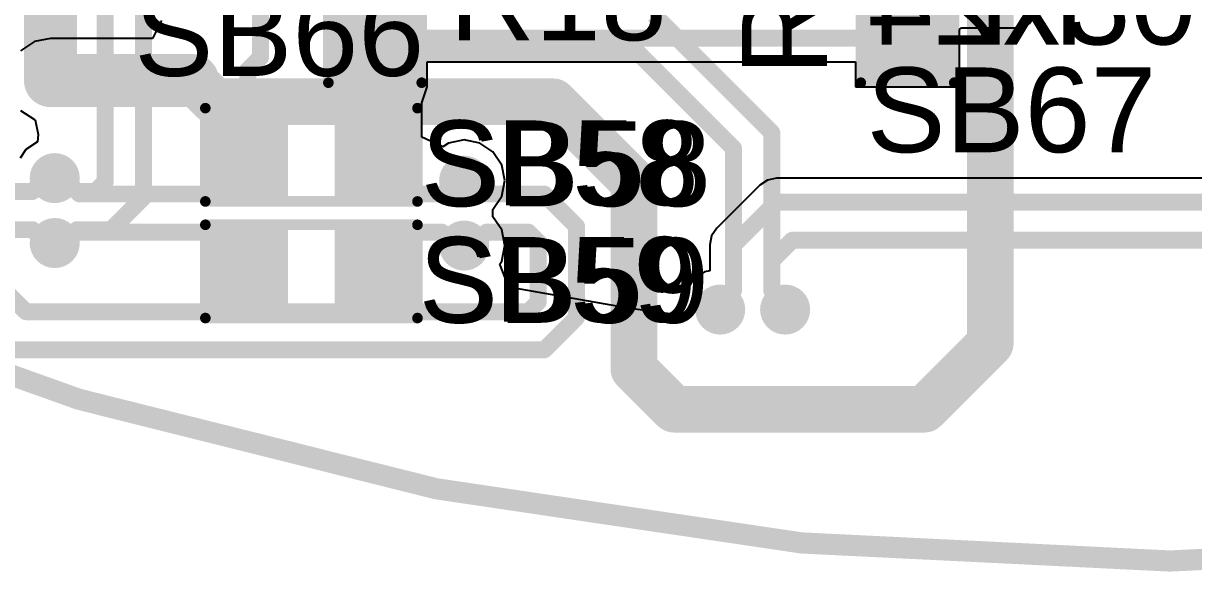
# Model space of a CAD drawing. Header units: millimetres. Extents: x -0.71 to 2.98, y -0.65 to 2.9.
# Drawn here: x 0.661 to 1.213, y -0.65 to -0.391 of the extents above; entities that cross this region are included whole.
import ezdxf

# ---------------------------------------------------------------- set-up
doc = ezdxf.new("R2010")
doc.units = ezdxf.units.MM
doc.header["$MEASUREMENT"] = 0
for name, color, linetype in [('BottomLayer', 5, 'Continuous'), ('BottomOverlay', 54, 'Continuous'), ('BottomSolder', 6, 'Continuous'), ('Mechanical2', 216, 'Continuous'), ('TopLayer', 1, 'Continuous'), ('TopOverlay', 2, 'Continuous'), ('TopPaste', 8, 'Continuous'), ('TopSolder', 216, 'Continuous'), ('ViaHoleLayer', 16, 'Continuous')]:
    doc.layers.add(name, color=color, linetype=linetype)
doc.styles.add('Arial', font='', dxfattribs={"height": 0.2})
doc.styles.get('Arial').set_extended_font_data('Arial')

# ---------------------------------------------------------------- blocks, each defined once
blk = doc.blocks.new('SOLDER_BRIDGE_78')
at = {"layer": 'TopLayer'}
for points in [[(-0.045, -0.0175), (-0.045, 0.0175), (-0.015, 0.0175), (-0.015, -0.0175)], [(0.015, -0.0175), (0.015, 0.0175), (0.045, 0.0175), (0.045, -0.0175)]]:
    blk.add_hatch(color=1, dxfattribs=at).paths.add_polyline_path(points)
at = {"layer": 'TopPaste'}
for points in [[(-0.045, -0.0175), (-0.045, 0.0175), (-0.015, 0.0175), (-0.015, -0.0175)], [(0.015, -0.0175), (0.015, 0.0175), (0.045, 0.0175), (0.045, -0.0175)]]:
    blk.add_hatch(color=8, dxfattribs=at).paths.add_polyline_path(points)
at = {"layer": 'TopSolder'}
for points in [[(-0.049, -0.0215), (-0.049, 0.0215), (-0.011, 0.0215), (-0.011, -0.0215)], [(0.011, -0.0215), (0.011, 0.0215), (0.049, 0.0215), (0.049, -0.0215)]]:
    blk.add_hatch(color=216, dxfattribs=at).paths.add_polyline_path(points)
at = {"layer": 'TopOverlay', "const_width": 0.005}
for points in [[(-0.05, -0.022), (-0.05, 0.022)], [(0.05, 0.022), (-0.05, 0.022)], [(0.05, -0.022), (0.05, 0.022)], [(0.05, -0.022), (-0.05, -0.022)]]:
    blk.add_lwpolyline(points, dxfattribs=at)
at = {"layer": 'TopOverlay', "const_width": 0.0025}
for points in [[(-0.05125, 0.022, 1), (-0.04875, 0.022, 1)], [(-0.05125, 0.022, 1), (-0.04875, 0.022, 1)], [(0.04875, 0.022, 1), (0.05125, 0.022, 1)], [(0.04875, 0.022, 1), (0.05125, 0.022, 1)], [(-0.05125, -0.022, 1), (-0.04875, -0.022, 1)], [(-0.05125, -0.022, 1), (-0.04875, -0.022, 1)], [(0.04875, -0.022, 1), (0.05125, -0.022, 1)], [(0.04875, -0.022, 1), (0.05125, -0.022, 1)]]:
    blk.add_lwpolyline(points, format="xyb", close=True, dxfattribs=at)
blk = doc.blocks.new('SOLDER_BRIDGE_79')
at = {"layer": 'TopLayer'}
for points in [[(-0.045, -0.0175), (-0.045, 0.0175), (-0.015, 0.0175), (-0.015, -0.0175)], [(0.015, -0.0175), (0.015, 0.0175), (0.045, 0.0175), (0.045, -0.0175)]]:
    blk.add_hatch(color=1, dxfattribs=at).paths.add_polyline_path(points)
at = {"layer": 'TopPaste'}
for points in [[(-0.045, -0.0175), (-0.045, 0.0175), (-0.015, 0.0175), (-0.015, -0.0175)], [(0.015, -0.0175), (0.015, 0.0175), (0.045, 0.0175), (0.045, -0.0175)]]:
    blk.add_hatch(color=8, dxfattribs=at).paths.add_polyline_path(points)
at = {"layer": 'TopSolder'}
for points in [[(-0.049, -0.0215), (-0.049, 0.0215), (-0.011, 0.0215), (-0.011, -0.0215)], [(0.011, -0.0215), (0.011, 0.0215), (0.049, 0.0215), (0.049, -0.0215)]]:
    blk.add_hatch(color=216, dxfattribs=at).paths.add_polyline_path(points)
at = {"layer": 'TopOverlay', "const_width": 0.005}
for points in [[(-0.05, -0.022), (-0.05, 0.022)], [(0.05, 0.022), (-0.05, 0.022)], [(0.05, -0.022), (0.05, 0.022)], [(0.05, -0.022), (-0.05, -0.022)]]:
    blk.add_lwpolyline(points, dxfattribs=at)
at = {"layer": 'TopOverlay', "const_width": 0.0025}
for points in [[(-0.05125, 0.022, 1), (-0.04875, 0.022, 1)], [(-0.05125, 0.022, 1), (-0.04875, 0.022, 1)], [(0.04875, 0.022, 1), (0.05125, 0.022, 1)], [(0.04875, 0.022, 1), (0.05125, 0.022, 1)], [(-0.05125, -0.022, 1), (-0.04875, -0.022, 1)], [(-0.05125, -0.022, 1), (-0.04875, -0.022, 1)], [(0.04875, -0.022, 1), (0.05125, -0.022, 1)], [(0.04875, -0.022, 1), (0.05125, -0.022, 1)]]:
    blk.add_lwpolyline(points, format="xyb", close=True, dxfattribs=at)
blk = doc.blocks.new('SOLDER_BRIDGE_86')
at = {"layer": 'TopLayer'}
for points in [[(-0.045, -0.0175), (-0.045, 0.0175), (-0.015, 0.0175), (-0.015, -0.0175)], [(0.015, -0.0175), (0.015, 0.0175), (0.045, 0.0175), (0.045, -0.0175)]]:
    blk.add_hatch(color=1, dxfattribs=at).paths.add_polyline_path(points)
at = {"layer": 'TopPaste'}
for points in [[(-0.045, -0.0175), (-0.045, 0.0175), (-0.015, 0.0175), (-0.015, -0.0175)], [(0.015, -0.0175), (0.015, 0.0175), (0.045, 0.0175), (0.045, -0.0175)]]:
    blk.add_hatch(color=8, dxfattribs=at).paths.add_polyline_path(points)
at = {"layer": 'TopSolder'}
for points in [[(-0.049, -0.0215), (-0.049, 0.0215), (-0.011, 0.0215), (-0.011, -0.0215)], [(0.011, -0.0215), (0.011, 0.0215), (0.049, 0.0215), (0.049, -0.0215)]]:
    blk.add_hatch(color=216, dxfattribs=at).paths.add_polyline_path(points)
at = {"layer": 'TopOverlay', "const_width": 0.005}
for points in [[(-0.05, -0.022), (-0.05, 0.022)], [(-0.05, 0.022), (0.05, 0.022)], [(0.05, -0.022), (0.05, 0.022)], [(-0.05, -0.022), (0.05, -0.022)]]:
    blk.add_lwpolyline(points, dxfattribs=at)
at = {"layer": 'TopOverlay', "const_width": 0.0025}
for points in [[(-0.05125, 0.022, 1), (-0.04875, 0.022, 1)], [(-0.05125, 0.022, 1), (-0.04875, 0.022, 1)], [(0.04875, 0.022, 1), (0.05125, 0.022, 1)], [(0.04875, 0.022, 1), (0.05125, 0.022, 1)], [(-0.05125, -0.022, 1), (-0.04875, -0.022, 1)], [(-0.05125, -0.022, 1), (-0.04875, -0.022, 1)], [(0.04875, -0.022, 1), (0.05125, -0.022, 1)], [(0.04875, -0.022, 1), (0.05125, -0.022, 1)]]:
    blk.add_lwpolyline(points, format="xyb", close=True, dxfattribs=at)
at = {"layer": 'TopOverlay'}
blk.add_text('SB59', height=0.04, dxfattribs=at).set_placement((0.05071, -0.02378))
blk = doc.blocks.new('SOLDER_BRIDGE_87')
at = {"layer": 'TopLayer'}
for points in [[(-0.045, -0.0175), (-0.045, 0.0175), (-0.015, 0.0175), (-0.015, -0.0175)], [(0.015, -0.0175), (0.015, 0.0175), (0.045, 0.0175), (0.045, -0.0175)]]:
    blk.add_hatch(color=1, dxfattribs=at).paths.add_polyline_path(points)
at = {"layer": 'TopPaste'}
for points in [[(-0.045, -0.0175), (-0.045, 0.0175), (-0.015, 0.0175), (-0.015, -0.0175)], [(0.015, -0.0175), (0.015, 0.0175), (0.045, 0.0175), (0.045, -0.0175)]]:
    blk.add_hatch(color=8, dxfattribs=at).paths.add_polyline_path(points)
at = {"layer": 'TopSolder'}
for points in [[(-0.049, -0.0215), (-0.049, 0.0215), (-0.011, 0.0215), (-0.011, -0.0215)], [(0.011, -0.0215), (0.011, 0.0215), (0.049, 0.0215), (0.049, -0.0215)]]:
    blk.add_hatch(color=216, dxfattribs=at).paths.add_polyline_path(points)
at = {"layer": 'TopOverlay', "const_width": 0.005}
for points in [[(-0.05, -0.022), (-0.05, 0.022)], [(-0.05, 0.022), (0.05, 0.022)], [(0.05, -0.022), (0.05, 0.022)], [(-0.05, -0.022), (0.05, -0.022)]]:
    blk.add_lwpolyline(points, dxfattribs=at)
at = {"layer": 'TopOverlay', "const_width": 0.0025}
for points in [[(-0.05125, 0.022, 1), (-0.04875, 0.022, 1)], [(-0.05125, 0.022, 1), (-0.04875, 0.022, 1)], [(0.04875, 0.022, 1), (0.05125, 0.022, 1)], [(0.04875, 0.022, 1), (0.05125, 0.022, 1)], [(-0.05125, -0.022, 1), (-0.04875, -0.022, 1)], [(-0.05125, -0.022, 1), (-0.04875, -0.022, 1)], [(0.04875, -0.022, 1), (0.05125, -0.022, 1)], [(0.04875, -0.022, 1), (0.05125, -0.022, 1)]]:
    blk.add_lwpolyline(points, format="xyb", close=True, dxfattribs=at)
at = {"layer": 'TopOverlay'}
blk.add_text('SB58', height=0.04, dxfattribs=at).set_placement((0.051673, -0.023779))

msp = doc.modelspace()

# ---------------------------------------------------------------- hatches: boundary and pattern name
at = {"layer": 'BottomLayer'}
h = msp.add_hatch(color=5, dxfattribs=at)
edge = h.paths.add_edge_path()
edge.add_arc((0.674, -0.418), 0.01181, 0, 360)
h = msp.add_hatch(color=5, dxfattribs=at)
edge = h.paths.add_edge_path()
edge.add_arc((0.741, -0.418), 0.01181, 0, 360)
h = msp.add_hatch(color=5, dxfattribs=at)
edge = h.paths.add_edge_path()
edge.add_arc((0.676, -0.464), 0.01181, 0, 360)
h = msp.add_hatch(color=5, dxfattribs=at)
edge = h.paths.add_edge_path()
edge.add_arc((0.869, -0.46519), 0.01181, 0, 360)
h = msp.add_hatch(color=5, dxfattribs=at)
edge = h.paths.add_edge_path()
edge.add_arc((0.676, -0.49462), 0.01181, 0, 360)
h = msp.add_hatch(color=5, dxfattribs=at)
edge = h.paths.add_edge_path()
edge.add_arc((0.869, -0.49581), 0.01181, 0, 360)
h = msp.add_hatch(color=5, dxfattribs=at)
edge = h.paths.add_edge_path()
edge.add_arc((0.98969, -0.526), 0.01181, 0, 360)
h = msp.add_hatch(color=5, dxfattribs=at)
edge = h.paths.add_edge_path()
edge.add_arc((1.02031, -0.526), 0.01181, 0, 360)
at = {"layer": 'BottomSolder'}
h = msp.add_hatch(color=6, dxfattribs=at)
edge = h.paths.add_edge_path()
edge.add_arc((0.674, -0.418), 0.00791, 0, 360)
h = msp.add_hatch(color=6, dxfattribs=at)
edge = h.paths.add_edge_path()
edge.add_arc((0.741, -0.418), 0.00791, 0, 360)
h = msp.add_hatch(color=6, dxfattribs=at)
edge = h.paths.add_edge_path()
edge.add_arc((0.676, -0.464), 0.00791, 0, 360)
h = msp.add_hatch(color=6, dxfattribs=at)
edge = h.paths.add_edge_path()
edge.add_arc((0.869, -0.46519), 0.00791, 0, 360)
h = msp.add_hatch(color=6, dxfattribs=at)
edge = h.paths.add_edge_path()
edge.add_arc((0.676, -0.49462), 0.00791, 0, 360)
h = msp.add_hatch(color=6, dxfattribs=at)
edge = h.paths.add_edge_path()
edge.add_arc((0.869, -0.49581), 0.00791, 0, 360)
h = msp.add_hatch(color=6, dxfattribs=at)
edge = h.paths.add_edge_path()
edge.add_arc((0.98969, -0.526), 0.00791, 0, 360)
h = msp.add_hatch(color=6, dxfattribs=at)
edge = h.paths.add_edge_path()
edge.add_arc((1.02031, -0.526), 0.00791, 0, 360)
at = {"layer": 'TopLayer'}
h = msp.add_hatch(color=1, dxfattribs=at)
edge = h.paths.add_edge_path()
edge.add_arc((0.674, -0.418), 0.01181, 0, 360)
h = msp.add_hatch(color=1, dxfattribs=at)
edge = h.paths.add_edge_path()
edge.add_arc((0.741, -0.418), 0.01181, 0, 360)
h = msp.add_hatch(color=1, dxfattribs=at)
edge = h.paths.add_edge_path()
edge.add_arc((0.676, -0.464), 0.01181, 0, 360)
h = msp.add_hatch(color=1, dxfattribs=at)
edge = h.paths.add_edge_path()
edge.add_arc((0.869, -0.46519), 0.01181, 0, 360)
h = msp.add_hatch(color=1, dxfattribs=at)
edge = h.paths.add_edge_path()
edge.add_arc((0.676, -0.49462), 0.01181, 0, 360)
h = msp.add_hatch(color=1, dxfattribs=at)
edge = h.paths.add_edge_path()
edge.add_arc((0.869, -0.49581), 0.01181, 0, 360)
h = msp.add_hatch(color=1, dxfattribs=at)
edge = h.paths.add_edge_path()
edge.add_arc((0.98969, -0.526), 0.01181, 0, 360)
h = msp.add_hatch(color=1, dxfattribs=at)
edge = h.paths.add_edge_path()
edge.add_arc((1.02031, -0.526), 0.01181, 0, 360)
at = {"layer": 'TopSolder'}
h = msp.add_hatch(color=216, dxfattribs=at)
edge = h.paths.add_edge_path()
edge.add_arc((0.674, -0.418), 0.00791, 0, 360)
h = msp.add_hatch(color=216, dxfattribs=at)
edge = h.paths.add_edge_path()
edge.add_arc((0.741, -0.418), 0.00791, 0, 360)
h = msp.add_hatch(color=216, dxfattribs=at)
edge = h.paths.add_edge_path()
edge.add_arc((0.676, -0.464), 0.00791, 0, 360)
h = msp.add_hatch(color=216, dxfattribs=at)
edge = h.paths.add_edge_path()
edge.add_arc((0.869, -0.46519), 0.00791, 0, 360)
h = msp.add_hatch(color=216, dxfattribs=at)
edge = h.paths.add_edge_path()
edge.add_arc((0.676, -0.49462), 0.00791, 0, 360)
h = msp.add_hatch(color=216, dxfattribs=at)
edge = h.paths.add_edge_path()
edge.add_arc((0.869, -0.49581), 0.00791, 0, 360)
h = msp.add_hatch(color=216, dxfattribs=at)
edge = h.paths.add_edge_path()
edge.add_arc((0.98969, -0.526), 0.00791, 0, 360)
h = msp.add_hatch(color=216, dxfattribs=at)
edge = h.paths.add_edge_path()
edge.add_arc((1.02031, -0.526), 0.00791, 0, 360)
at = {"layer": 'ViaHoleLayer'}
h = msp.add_hatch(color=16, dxfattribs=at)
edge = h.paths.add_edge_path()
edge.add_arc((0.674, -0.418), 0.00591, 0, 360)
h = msp.add_hatch(color=16, dxfattribs=at)
edge = h.paths.add_edge_path()
edge.add_arc((0.741, -0.418), 0.00591, 0, 360)
h = msp.add_hatch(color=16, dxfattribs=at)
edge = h.paths.add_edge_path()
edge.add_arc((0.676, -0.464), 0.00591, 0, 360)
h = msp.add_hatch(color=16, dxfattribs=at)
edge = h.paths.add_edge_path()
edge.add_arc((0.869, -0.46519), 0.00591, 0, 360)
h = msp.add_hatch(color=16, dxfattribs=at)
edge = h.paths.add_edge_path()
edge.add_arc((0.676, -0.49462), 0.00591, 0, 360)
h = msp.add_hatch(color=16, dxfattribs=at)
edge = h.paths.add_edge_path()
edge.add_arc((0.869, -0.49581), 0.00591, 0, 360)
h = msp.add_hatch(color=16, dxfattribs=at)
edge = h.paths.add_edge_path()
edge.add_arc((0.98969, -0.526), 0.00591, 0, 360)
h = msp.add_hatch(color=16, dxfattribs=at)
edge = h.paths.add_edge_path()
edge.add_arc((1.02031, -0.526), 0.00591, 0, 360)

# ---------------------------------------------------------------- linework, layer by layer
at = {"layer": 'BottomLayer'}
for points, const_width in [([(0.69981, -0.46562), (0.69981, -0.15773)], 0.008), ([(0.71781, -0.47308), (0.71781, -0.16519)], 0.008), ([(0.674, -0.418), (0.674, -0.20244)], 0.025), ([(1.117, -0.542), (1.117, -0.371)], 0.022), ([(0.797, -0.37), (0.832, -0.405)], 0.008), ([(0.52146, -0.386), (0.66246, -0.527)], 0.008), ([(0.95846, -0.387), (1.014, -0.44254)], 0.008), ([(0.832, -0.405), (0.951, -0.405)], 0.008), ([(0.951, -0.405), (0.996, -0.45)], 0.008), ([(0.741, -0.418), (0.74144, -0.418)], 0.022), ([(0.74144, -0.418), (0.75144, -0.428)], 0.022), ([(0.75144, -0.428), (0.911, -0.428)], 0.022), ([(0.911, -0.428), (0.949, -0.466)], 0.022), ([(1.014, -0.517), (1.014, -0.44254)], 0.008), ([(0.996, -0.517), (0.996, -0.45)], 0.008), ([(0.949, -0.554), (0.949, -0.466)], 0.022), ([(0.676, -0.464), (0.68023, -0.464)], 0.008), ([(0.68023, -0.464), (0.68654, -0.47031)], 0.008), ([(0.69512, -0.47031), (0.69981, -0.46562)], 0.008), ([(0.869, -0.46519), (0.87323, -0.46519)], 0.008), ([(0.87323, -0.46519), (0.87954, -0.4715)], 0.008), ([(0.68654, -0.47031), (0.69512, -0.47031)], 0.008), ([(0.87954, -0.4715), (0.90673, -0.4715)], 0.008), ([(0.90673, -0.4715), (0.92196, -0.48673)], 0.008), ([(0.70258, -0.48831), (0.71781, -0.47308)], 0.008), ([(0.68023, -0.49462), (0.68654, -0.48831)], 0.008), ([(0.68654, -0.48831), (0.70258, -0.48831)], 0.008), ([(0.92196, -0.52977), (0.92196, -0.48673)], 0.008), ([(0.676, -0.49462), (0.68023, -0.49462)], 0.008), ([(0.87323, -0.49581), (0.87954, -0.4895)], 0.008), ([(0.87954, -0.4895), (0.89927, -0.4895)], 0.008), ([(0.89927, -0.4895), (0.90396, -0.49419)], 0.008), ([(0.90396, -0.52231), (0.90396, -0.49419)], 0.008), ([(0.869, -0.49581), (0.87323, -0.49581)], 0.008), ([(0.98969, -0.52331), (0.996, -0.517)], 0.008), ([(1.014, -0.517), (1.02031, -0.52331)], 0.008), ([(0.89927, -0.527), (0.90396, -0.52231)], 0.008), ([(0.66246, -0.527), (0.89927, -0.527)], 0.008), ([(0.98969, -0.526), (0.98969, -0.52331)], 0.008), ([(1.02031, -0.526), (1.02031, -0.52331)], 0.008), ([(0.90673, -0.545), (0.92196, -0.52977)], 0.008), ([(1.086, -0.573), (1.117, -0.542)], 0.022), ([(0.655, -0.545), (0.90673, -0.545)], 0.008), ([(0.949, -0.554), (0.968, -0.573)], 0.022), ([(0.968, -0.573), (1.086, -0.573)], 0.022)]:
    msp.add_lwpolyline(points, dxfattribs=dict(at, const_width=const_width))
for points, const_width in [([(0.83, -0.405, 1), (0.834, -0.405, 1)], 0.004), ([(0.83, -0.405, 1), (0.834, -0.405, 1)], 0.004), ([(0.949, -0.405, 1), (0.953, -0.405, 1)], 0.004), ([(0.949, -0.405, 1), (0.953, -0.405, 1)], 0.004), ([(0.66775, -0.418, 1), (0.68025, -0.418, 1)], 0.0125), ([(0.7355, -0.418, 1), (0.7465, -0.418, 1)], 0.011), ([(0.73594, -0.418, 1), (0.74694, -0.418, 1)], 0.011), ([(0.73594, -0.418, 1), (0.74694, -0.418, 1)], 0.011), ([(0.74594, -0.428, 1), (0.75694, -0.428, 1)], 0.011), ([(0.74594, -0.428, 1), (0.75694, -0.428, 1)], 0.011), ([(0.9055, -0.428, 1), (0.9165, -0.428, 1)], 0.011), ([(0.9055, -0.428, 1), (0.9165, -0.428, 1)], 0.011), ([(1.012, -0.44254, 1), (1.016, -0.44254, 1)], 0.004), ([(1.012, -0.44254, 1), (1.016, -0.44254, 1)], 0.004), ([(0.994, -0.45, 1), (0.998, -0.45, 1)], 0.004), ([(0.994, -0.45, 1), (0.998, -0.45, 1)], 0.004), ([(0.9435, -0.466, 1), (0.9545, -0.466, 1)], 0.011), ([(0.9435, -0.466, 1), (0.9545, -0.466, 1)], 0.011), ([(0.674, -0.464, 1), (0.678, -0.464, 1)], 0.004), ([(0.67823, -0.464, 1), (0.68223, -0.464, 1)], 0.004), ([(0.67823, -0.464, 1), (0.68223, -0.464, 1)], 0.004), ([(0.69781, -0.46562, 1), (0.70181, -0.46562, 1)], 0.004), ([(0.69781, -0.46562, 1), (0.70181, -0.46562, 1)], 0.004), ([(0.867, -0.46519, 1), (0.871, -0.46519, 1)], 0.004), ([(0.87123, -0.46519, 1), (0.87523, -0.46519, 1)], 0.004), ([(0.87123, -0.46519, 1), (0.87523, -0.46519, 1)], 0.004), ([(0.68454, -0.47031, 1), (0.68854, -0.47031, 1)], 0.004), ([(0.68454, -0.47031, 1), (0.68854, -0.47031, 1)], 0.004), ([(0.69312, -0.47031, 1), (0.69712, -0.47031, 1)], 0.004), ([(0.69312, -0.47031, 1), (0.69712, -0.47031, 1)], 0.004), ([(0.87754, -0.4715, 1), (0.88154, -0.4715, 1)], 0.004), ([(0.87754, -0.4715, 1), (0.88154, -0.4715, 1)], 0.004), ([(0.90473, -0.4715, 1), (0.90873, -0.4715, 1)], 0.004), ([(0.90473, -0.4715, 1), (0.90873, -0.4715, 1)], 0.004), ([(0.71581, -0.47308, 1), (0.71981, -0.47308, 1)], 0.004), ([(0.71581, -0.47308, 1), (0.71981, -0.47308, 1)], 0.004), ([(0.68454, -0.48831, 1), (0.68854, -0.48831, 1)], 0.004), ([(0.68454, -0.48831, 1), (0.68854, -0.48831, 1)], 0.004), ([(0.70058, -0.48831, 1), (0.70458, -0.48831, 1)], 0.004), ([(0.70058, -0.48831, 1), (0.70458, -0.48831, 1)], 0.004), ([(0.91996, -0.48673, 1), (0.92396, -0.48673, 1)], 0.004), ([(0.91996, -0.48673, 1), (0.92396, -0.48673, 1)], 0.004), ([(0.674, -0.49462, 1), (0.678, -0.49462, 1)], 0.004), ([(0.67823, -0.49462, 1), (0.68223, -0.49462, 1)], 0.004), ([(0.67823, -0.49462, 1), (0.68223, -0.49462, 1)], 0.004), ([(0.87754, -0.4895, 1), (0.88154, -0.4895, 1)], 0.004), ([(0.87754, -0.4895, 1), (0.88154, -0.4895, 1)], 0.004), ([(0.89727, -0.4895, 1), (0.90127, -0.4895, 1)], 0.004), ([(0.89727, -0.4895, 1), (0.90127, -0.4895, 1)], 0.004), ([(0.90196, -0.49419, 1), (0.90596, -0.49419, 1)], 0.004), ([(0.90196, -0.49419, 1), (0.90596, -0.49419, 1)], 0.004), ([(0.867, -0.49581, 1), (0.871, -0.49581, 1)], 0.004), ([(0.87123, -0.49581, 1), (0.87523, -0.49581, 1)], 0.004), ([(0.87123, -0.49581, 1), (0.87523, -0.49581, 1)], 0.004), ([(0.994, -0.517, 1), (0.998, -0.517, 1)], 0.004), ([(0.994, -0.517, 1), (0.998, -0.517, 1)], 0.004), ([(1.012, -0.517, 1), (1.016, -0.517, 1)], 0.004), ([(1.012, -0.517, 1), (1.016, -0.517, 1)], 0.004), ([(0.90196, -0.52231, 1), (0.90596, -0.52231, 1)], 0.004), ([(0.90196, -0.52231, 1), (0.90596, -0.52231, 1)], 0.004), ([(0.66046, -0.527, 1), (0.66446, -0.527, 1)], 0.004), ([(0.66046, -0.527, 1), (0.66446, -0.527, 1)], 0.004), ([(0.89727, -0.527, 1), (0.90127, -0.527, 1)], 0.004), ([(0.89727, -0.527, 1), (0.90127, -0.527, 1)], 0.004), ([(0.98769, -0.52331, 1), (0.99169, -0.52331, 1)], 0.004), ([(0.98769, -0.52331, 1), (0.99169, -0.52331, 1)], 0.004), ([(0.98769, -0.526, 1), (0.99169, -0.526, 1)], 0.004), ([(1.01831, -0.52331, 1), (1.02231, -0.52331, 1)], 0.004), ([(1.01831, -0.52331, 1), (1.02231, -0.52331, 1)], 0.004), ([(1.01831, -0.526, 1), (1.02231, -0.526, 1)], 0.004), ([(0.91996, -0.52977, 1), (0.92396, -0.52977, 1)], 0.004), ([(0.91996, -0.52977, 1), (0.92396, -0.52977, 1)], 0.004), ([(1.1115, -0.542, 1), (1.1225, -0.542, 1)], 0.011), ([(1.1115, -0.542, 1), (1.1225, -0.542, 1)], 0.011), ([(0.90473, -0.545, 1), (0.90873, -0.545, 1)], 0.004), ([(0.90473, -0.545, 1), (0.90873, -0.545, 1)], 0.004), ([(0.9435, -0.554, 1), (0.9545, -0.554, 1)], 0.011), ([(0.9435, -0.554, 1), (0.9545, -0.554, 1)], 0.011), ([(0.9625, -0.573, 1), (0.9735, -0.573, 1)], 0.011), ([(0.9625, -0.573, 1), (0.9735, -0.573, 1)], 0.011), ([(1.0805, -0.573, 1), (1.0915, -0.573, 1)], 0.011), ([(1.0805, -0.573, 1), (1.0915, -0.573, 1)], 0.011)]:
    msp.add_lwpolyline(points, format="xyb", close=True, dxfattribs=dict(at, const_width=const_width))
at = {"layer": 'Mechanical2', "const_width": 0.01}
msp.add_lwpolyline([(2.97335, 1.12706, 1), (-0.56996, 1.12706, 1)], format="xyb", close=True, dxfattribs=at)
at = {"layer": 'TopLayer'}
for p, q in [((0.72639, -0.38959), (0.72213, -0.39812)), ((1.13317, -0.39259), (1.13548, -0.39105)), ((1.13548, -0.39105), (1.13703, -0.38873)), ((1.1025, -0.39391), (1.10344, -0.39314)), ((1.1025, -0.421), (1.1025, -0.39391)), ((1.10344, -0.39314), (1.13044, -0.39314)), ((1.13044, -0.39314), (1.13317, -0.39259)), ((0.66639, -0.39963), (0.65994, -0.40394)), ((0.674, -0.39812), (0.66639, -0.39963)), ((0.72213, -0.39812), (0.674, -0.39812)), ((0.8515, -0.41954), (0.8515, -0.40922)), ((0.8515, -0.40922), (1.0535, -0.40922)), ((1.0535, -0.40922), (1.0535, -0.421)), ((0.849, -0.4285), (0.8515, -0.421)), ((0.8515, -0.421), (0.8515, -0.41954)), ((0.8515, -0.421), (0.8515, -0.421)), ((1.0535, -0.421), (1.1025, -0.421)), ((0.849, -0.44463), (0.849, -0.4285)), ((0.849, -0.4285), (0.849, -0.4285)), ((0.65994, -0.43206), (0.66639, -0.43637)), ((0.66639, -0.43637), (0.66681, -0.43645)), ((0.66681, -0.43645), (0.66813, -0.44347)), ((0.66813, -0.44347), (0.66781, -0.44685)), ((0.859, -0.44925), (0.849, -0.44463)), ((0.869, -0.44601), (0.86166, -0.44747)), ((0.87634, -0.44747), (0.869, -0.44601)), ((0.66244, -0.45044), (0.65966, -0.45459)), ((0.66781, -0.44685), (0.66244, -0.45044)), ((0.86166, -0.44747), (0.859, -0.44925)), ((0.88256, -0.45163), (0.87634, -0.44747)), ((0.88672, -0.45785), (0.88256, -0.45163)), ((0.88818, -0.46519), (0.88672, -0.45785)), ((0.88672, -0.47253), (0.88818, -0.46519)), ((1.00832, -0.46736), (0.98807, -0.48761)), ((1.01196, -0.46493), (1.00832, -0.46736)), ((1.00832, -0.46736), (1.00832, -0.46736)), ((1.01625, -0.46408), (1.01196, -0.46493)), ((1.581, -0.46408), (1.01625, -0.46408)), ((0.88256, -0.47875), (0.88672, -0.47253)), ((0.88256, -0.48225), (0.88256, -0.47875)), ((0.88672, -0.48847), (0.88256, -0.48225)), ((0.88818, -0.49581), (0.88672, -0.48847)), ((0.98807, -0.48761), (0.98564, -0.49125)), ((0.88672, -0.50315), (0.88818, -0.49581)), ((0.98564, -0.49125), (0.98478, -0.49554)), ((0.98478, -0.49554), (0.98478, -0.49554)), ((0.98478, -0.49554), (0.98478, -0.5078)), ((0.8858, -0.50453), (0.88672, -0.50315)), ((0.89011, -0.51544), (0.8858, -0.50453)), ((0.97613, -0.51244), (0.97197, -0.51866)), ((0.98235, -0.50828), (0.97613, -0.51244)), ((0.98478, -0.5078), (0.98235, -0.50828)), ((0.94733, -0.52553), (0.89011, -0.51544)), ((0.97197, -0.51866), (0.97051, -0.526)), ((0.96836, -0.5283), (0.94733, -0.52553)), ((0.97051, -0.526), (0.96836, -0.5283))]:
    msp.add_line(p, q, dxfattribs=at)
for points, const_width in [([(0.773, -0.407), (0.773, -0.2945)], 0.008), ([(0.827, -0.398), (1.077, -0.398)], 0.008), ([(0.827, -0.453), (0.827, -0.399)], 0.008), ([(0.674, -0.418), (0.741, -0.418)], 0.025), ([(0.767, -0.413), (0.773, -0.407)], 0.008), ([(0.767, -0.453), (0.767, -0.413)], 0.008), ([(0.756, -0.464), (0.767, -0.453)], 0.008), ([(0.827, -0.453), (0.838, -0.464)], 0.008), ([(0.66546, -0.47031), (0.67177, -0.464)], 0.008), ([(0.67177, -0.464), (0.676, -0.464)], 0.008), ([(0.68338, -0.46716), (0.68773, -0.4715)], 0.008), ([(0.75131, -0.4715), (0.756, -0.46681)], 0.008), ([(0.756, -0.46681), (0.756, -0.464)], 0.008), ([(0.838, -0.46681), (0.838, -0.464)], 0.008), ([(0.838, -0.46681), (0.84269, -0.4715)], 0.008), ([(0.51477, -0.47031), (0.66546, -0.47031)], 0.008), ([(0.68773, -0.4715), (0.75131, -0.4715)], 0.008), ([(0.84269, -0.4715), (0.85846, -0.4715)], 0.008), ([(0.996, -0.49554), (1.01625, -0.47529)], 0.008), ([(1.01625, -0.47529), (1.58731, -0.47529)], 0.008), ([(0.50731, -0.48831), (0.66546, -0.48831)], 0.008), ([(0.66546, -0.48831), (0.67177, -0.49462)], 0.008), ([(0.67177, -0.49462), (0.676, -0.49462)], 0.008), ([(0.68338, -0.4895), (0.75131, -0.4895)], 0.008), ([(0.75131, -0.4895), (0.756, -0.49419)], 0.008), ([(0.756, -0.497), (0.756, -0.49419)], 0.008), ([(0.838, -0.49419), (0.84269, -0.4895)], 0.008), ([(0.838, -0.497), (0.838, -0.49419)], 0.008), ([(0.84269, -0.4895), (0.85846, -0.4895)], 0.008), ([(1.014, -0.503), (1.02371, -0.49329)], 0.008), ([(1.02371, -0.49329), (1.58631, -0.49329)], 0.008), ([(0.756, -0.497), (0.767, -0.508)], 0.008), ([(0.827, -0.508), (0.838, -0.497)], 0.008), ([(0.996, -0.51546), (0.996, -0.49554)], 0.008), ([(1.014, -0.51546), (1.014, -0.503)], 0.008)]:
    msp.add_lwpolyline(points, dxfattribs=dict(at, const_width=const_width))
for points, const_width in [([(0.825, -0.398, 1), (0.829, -0.398, 1)], 0.004), ([(0.825, -0.399, 1), (0.829, -0.399, 1)], 0.004), ([(1.075, -0.398, 1), (1.079, -0.398, 1)], 0.004), ([(0.66775, -0.418, 1), (0.68025, -0.418, 1)], 0.0125), ([(0.73475, -0.418, 1), (0.74725, -0.418, 1)], 0.0125), ([(0.771, -0.407, 1), (0.775, -0.407, 1)], 0.004), ([(0.771, -0.407, 1), (0.775, -0.407, 1)], 0.004), ([(0.765, -0.413, 1), (0.769, -0.413, 1)], 0.004), ([(0.765, -0.413, 1), (0.769, -0.413, 1)], 0.004), ([(0.765, -0.453, 1), (0.769, -0.453, 1)], 0.004), ([(0.765, -0.453, 1), (0.769, -0.453, 1)], 0.004), ([(0.825, -0.453, 1), (0.829, -0.453, 1)], 0.004), ([(0.825, -0.453, 1), (0.829, -0.453, 1)], 0.004), ([(0.66977, -0.464, 1), (0.67377, -0.464, 1)], 0.004), ([(0.66977, -0.464, 1), (0.67377, -0.464, 1)], 0.004), ([(0.674, -0.464, 1), (0.678, -0.464, 1)], 0.004), ([(0.68138, -0.46716, 1), (0.68538, -0.46716, 1)], 0.004), ([(0.754, -0.464, 1), (0.758, -0.464, 1)], 0.004), ([(0.754, -0.464, 1), (0.758, -0.464, 1)], 0.004), ([(0.754, -0.46681, 1), (0.758, -0.46681, 1)], 0.004), ([(0.754, -0.46681, 1), (0.758, -0.46681, 1)], 0.004), ([(0.836, -0.464, 1), (0.84, -0.464, 1)], 0.004), ([(0.836, -0.464, 1), (0.84, -0.464, 1)], 0.004), ([(0.836, -0.46681, 1), (0.84, -0.46681, 1)], 0.004), ([(0.836, -0.46681, 1), (0.84, -0.46681, 1)], 0.004), ([(0.66346, -0.47031, 1), (0.66746, -0.47031, 1)], 0.004), ([(0.66346, -0.47031, 1), (0.66746, -0.47031, 1)], 0.004), ([(0.68573, -0.4715, 1), (0.68973, -0.4715, 1)], 0.004), ([(0.68573, -0.4715, 1), (0.68973, -0.4715, 1)], 0.004), ([(0.74931, -0.4715, 1), (0.75331, -0.4715, 1)], 0.004), ([(0.74931, -0.4715, 1), (0.75331, -0.4715, 1)], 0.004), ([(0.84069, -0.4715, 1), (0.84469, -0.4715, 1)], 0.004), ([(0.84069, -0.4715, 1), (0.84469, -0.4715, 1)], 0.004), ([(0.85646, -0.4715, 1), (0.86046, -0.4715, 1)], 0.004), ([(1.01425, -0.47529, 1), (1.01825, -0.47529, 1)], 0.004), ([(1.01425, -0.47529, 1), (1.01825, -0.47529, 1)], 0.004), ([(0.66346, -0.48831, 1), (0.66746, -0.48831, 1)], 0.004), ([(0.66346, -0.48831, 1), (0.66746, -0.48831, 1)], 0.004), ([(0.66977, -0.49462, 1), (0.67377, -0.49462, 1)], 0.004), ([(0.66977, -0.49462, 1), (0.67377, -0.49462, 1)], 0.004), ([(0.674, -0.49462, 1), (0.678, -0.49462, 1)], 0.004), ([(0.68138, -0.4895, 1), (0.68538, -0.4895, 1)], 0.004), ([(0.74931, -0.4895, 1), (0.75331, -0.4895, 1)], 0.004), ([(0.74931, -0.4895, 1), (0.75331, -0.4895, 1)], 0.004), ([(0.754, -0.49419, 1), (0.758, -0.49419, 1)], 0.004), ([(0.754, -0.49419, 1), (0.758, -0.49419, 1)], 0.004), ([(0.836, -0.49419, 1), (0.84, -0.49419, 1)], 0.004), ([(0.836, -0.49419, 1), (0.84, -0.49419, 1)], 0.004), ([(0.84069, -0.4895, 1), (0.84469, -0.4895, 1)], 0.004), ([(0.84069, -0.4895, 1), (0.84469, -0.4895, 1)], 0.004), ([(0.85646, -0.4895, 1), (0.86046, -0.4895, 1)], 0.004), ([(1.02171, -0.49329, 1), (1.02571, -0.49329, 1)], 0.004), ([(1.02171, -0.49329, 1), (1.02571, -0.49329, 1)], 0.004), ([(0.754, -0.497, 1), (0.758, -0.497, 1)], 0.004), ([(0.754, -0.497, 1), (0.758, -0.497, 1)], 0.004), ([(0.836, -0.497, 1), (0.84, -0.497, 1)], 0.004), ([(0.836, -0.497, 1), (0.84, -0.497, 1)], 0.004), ([(0.994, -0.49554, 1), (0.998, -0.49554, 1)], 0.004), ([(0.994, -0.49554, 1), (0.998, -0.49554, 1)], 0.004), ([(1.012, -0.503, 1), (1.016, -0.503, 1)], 0.004), ([(1.012, -0.503, 1), (1.016, -0.503, 1)], 0.004), ([(0.765, -0.508, 1), (0.769, -0.508, 1)], 0.004), ([(0.825, -0.508, 1), (0.829, -0.508, 1)], 0.004), ([(0.994, -0.51546, 1), (0.998, -0.51546, 1)], 0.004), ([(1.012, -0.51546, 1), (1.016, -0.51546, 1)], 0.004)]:
    msp.add_lwpolyline(points, format="xyb", close=True, dxfattribs=dict(at, const_width=const_width))

# ---------------------------------------------------------------- block references
at = {"rotation": 270}
for name, p in [('SOLDER_BRIDGE_79', (0.827, -0.369)), ('SOLDER_BRIDGE_78', (1.078, -0.369))]:
    msp.add_blockref(name, p, dxfattribs=at)
for name, p in [('SOLDER_BRIDGE_87', (0.797, -0.453)), ('SOLDER_BRIDGE_86', (0.797, -0.508))]:
    msp.add_blockref(name, p)

# ---------------------------------------------------------------- texts
at = {"layer": 'BottomOverlay', "style": 'Arial', "text_generation_flag": 2}
msp.add_text('R24', height=0.04, dxfattribs=at).set_placement((1.16132, -0.40099))
at = {"layer": 'TopOverlay', "style": 'Arial'}
msp.add_text('R21', height=0.04, rotation=90, dxfattribs=at).set_placement((1.03999, -0.41565))
for s, p in [('R18', (0.86202, -0.39899)), ('R30', (1.11168, -0.40099)), ('SB66', (0.71351, -0.4158)), ('SB67', (1.05867, -0.4518)), ('SB58', (0.84867, -0.47726)), ('SB59', (0.84771, -0.53226))]:
    msp.add_text(s, height=0.04, dxfattribs=at).set_placement(p)

doc.saveas('drawing.dxf')
